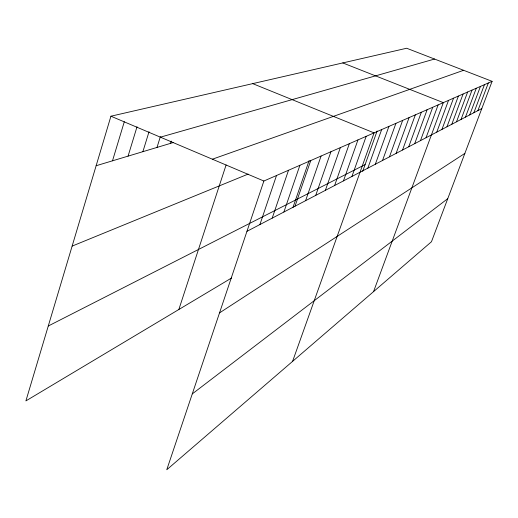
<?xml version="1.0" encoding="UTF-8"?>
<svg xmlns="http://www.w3.org/2000/svg" width="518" height="518" viewBox="0 0 518 518"><rect width="100%" height="100%" fill="white"/><g stroke="black" fill="none" stroke-linecap="round" stroke-linejoin="round"><path stroke-width="0.78" d="M492.1 81.332L263.876 181.022L166.764 469.755L431.468 241.738L492.1 81.332L406.669 48.245L110.93 116.207L25.9 400.9L231.559 278.004M112.503 160.813L124.314 121.698M128.069 156.132L137.03 126.748M142.884 151.677L149.035 131.714M157.012 147.429L160.327 136.746M170.493 143.376L171.205 141.097M178.846 309.499L226.101 164.957M259.9 224.559L276.515 175.498M272.19 218.136L288.513 170.26M283.877 212.03L299.909 165.281M292.884 207.673L309.116 160.561M295.001 206.216L310.755 160.541M305.601 200.68L321.089 156.028M315.715 195.39L330.944 151.729M325.375 190.339L340.352 147.617M334.615 185.515L349.346 143.693M343.46 180.892L357.944 139.931M351.929 176.463L366.181 136.331M292.579 361.376L374.08 132.886L252.693 83.631M362.691 171.361L377.117 130.97M367.845 168.143L381.656 129.578M375.33 164.232L388.927 126.398M382.53 160.47L395.92 123.349M389.452 156.85L402.641 120.409M396.121 153.367L409.11 117.586M402.538 150.013L415.339 114.86M408.728 146.775L421.348 112.238M414.698 143.654L427.136 109.712M420.467 140.643L432.724 107.271M426.036 137.736L438.124 104.914M373.549 291.628L443.337 102.635L342.774 62.924M436.771 132.122L448.53 100.369M441.951 129.416L453.541 98.174M446.963 126.8L458.398 96.057M451.806 124.262L463.086 94.011M456.5 121.814L467.631 92.023M461.046 119.438L472.027 90.1M465.455 117.133L476.295 88.241M469.722 114.899L480.426 86.435M473.873 112.736L484.434 84.687M477.894 110.632L488.325 82.984M192.275 393.9L447.753 198.653M219.522 312.891L464.866 153.393M246.956 231.326L481.798 108.592M48.271 326.01L365.119 164.569M72.132 246.102L248.135 174.093M212.38 159.201L463.604 70.299M96.134 165.734L173.524 142.463M160.392 137.166L434.557 59.046M110.93 116.207L263.876 181.022"/></g></svg>
